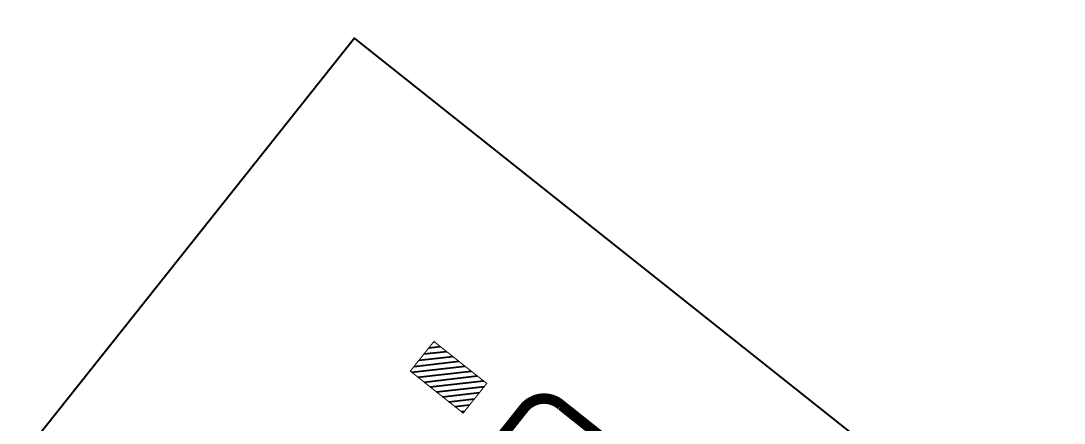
# Model space of a CAD drawing. Header units: metres. Extents: x -664657 to -643449, y -1076720 to -1062383.
# Drawn here: x -661078.5 to -660781.8, y -1066795 to -1066680.6 of the extents above; entities that cross this region are included whole.
import ezdxf

# ---------------------------------------------------------------- set-up
doc = ezdxf.new("R2010")
doc.units = ezdxf.units.M
doc.header["$LTSCALE"] = 0.1
doc.linetypes.add('EVENDASH', pattern=[6.35, 3.175, -3.175])
doc.layers.add('AA_THER_DOPRAVA', color=142, linetype='Continuous')
doc.layers.add('AA_THER_popis', color=6, linetype='Continuous')
doc.layers.add('FLOATING-WINDOWS', color=2, linetype='Continuous', plot=False)
doc.styles.get("Standard").update_dxf_attribs({"font": 'arial.ttf', "width": 0.8})

msp = doc.modelspace()

# ---------------------------------------------------------------- hatches: boundary and pattern name
at = {"layer": 'FLOATING-WINDOWS'}
h = msp.add_hatch(dxfattribs=at)
h.set_pattern_fill('ANSI31', color=256, scale=0.5, style=0)
h.set_pattern_definition([(6.512676, (-656652.2474, -1070280.881), (-0.18005906, 1.57725552), [])])
h.paths.add_polyline_path([(-660896.143, -1066976.86), (-660881.356, -1066998.433), (-660874.195, -1066989.425), (-660879.617, -1066981.513), (-660874.865, -1066975.536), (-660867.688, -1066981.242), (-660860.843, -1066972.632), (-660880.411, -1066957.073)])
h.paths.add_polyline_path([(-660945.973, -1066783.744), (-660960.989, -1066771.805), (-660967.694, -1066780.239), (-660952.679, -1066792.178)])

# ---------------------------------------------------------------- linework, layer by layer
at = {"layer": 'AA_THER_DOPRAVA', "color": 136, "linetype": 'EVENDASH', "ltscale": 5, "const_width": 3}
msp.add_lwpolyline([(-661007.688, -1066986.034), (-661052.81, -1066950.158, -0.4812893), (-661052.832, -1066938.537), (-660935.391, -1066790.825, -0.4338836), (-660924.746, -1066789.968), (-660827.05, -1066867.644)], format="xyb", dxfattribs=at)
at = {"layer": 'FLOATING-WINDOWS', "linetype": 'ByBlock', "lineweight": -3}
msp.add_lwpolyline([(-661168.446, -1066917.967), (-660839.693, -1067179.351), (-660654.858, -1066946.875), (-660983.611, -1066685.492)], close=True, dxfattribs=at)
at = {"layer": 'FLOATING-WINDOWS', "const_width": 0.3}
msp.add_lwpolyline([(-660960.989, -1066771.805), (-660945.973, -1066783.744), (-660952.679, -1066792.178), (-660967.694, -1066780.239)], close=True, dxfattribs=at)

# ---------------------------------------------------------------- texts
at = {"layer": 'AA_THER_popis'}
msp.add_text('první etapa', height=50, rotation=321.51268, dxfattribs=at).set_placement((-660959.258, -1066497.977))

doc.saveas('drawing.dxf')
